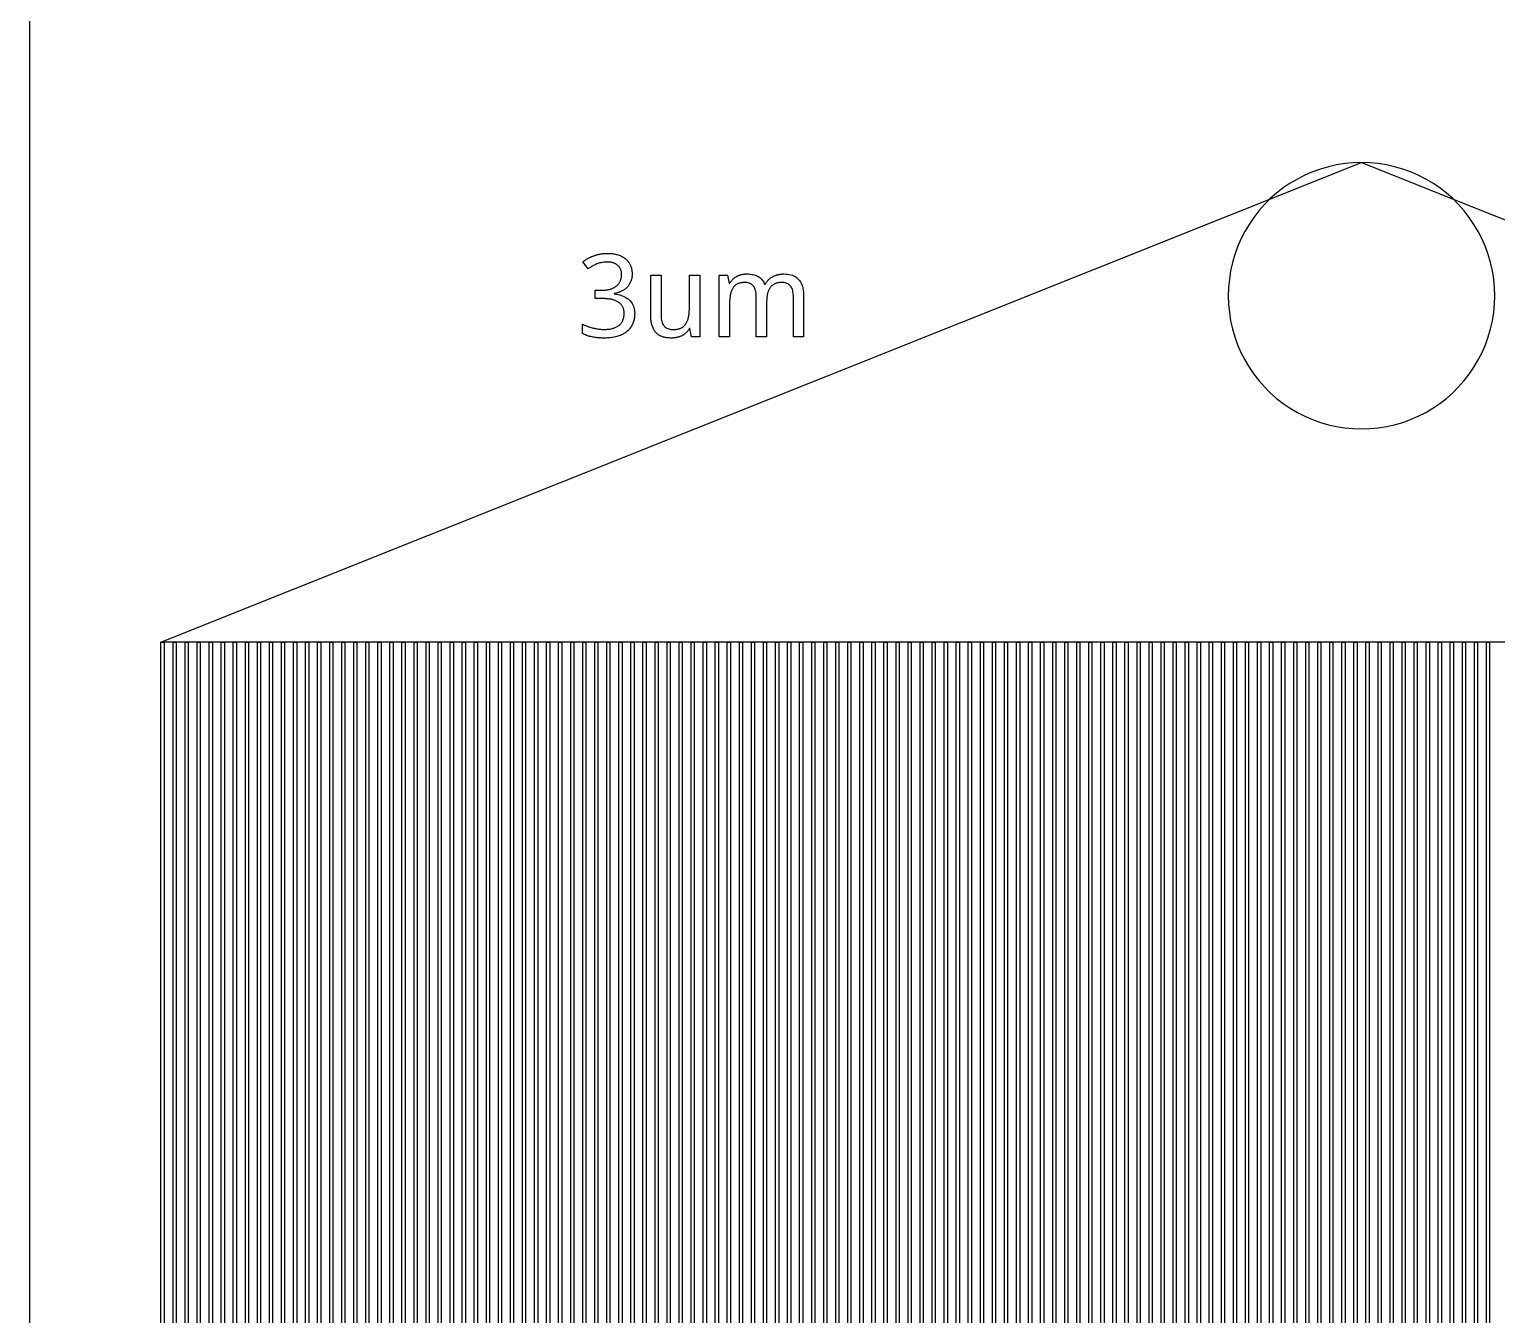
# Model space of a CAD drawing. Extents: x 0 to 762, y 0 to 762.
# Drawn here: x 0 to 139.9, y 258.4 to 381 of the extents above; entities that cross this region are included whole.
import ezdxf

# ---------------------------------------------------------------- set-up
doc = ezdxf.new("R2010")
doc.units = 0
doc.layers.get('0').update_dxf_attribs({"linetype": 'CONTINUOUS'})

msp = doc.modelspace()

# ---------------------------------------------------------------- linework, layer by layer
at = {"color": 7}
msp.add_lwpolyline([(0, 0), (761.986, 0), (761.986, 761.986), (0, 761.986), (0, 0)], close=True, dxfattribs=at)
at = {"color": 0}
for points in [[(126.998, 368.293), (241.446, 322.574), (12.5497, 322.574), (126.998, 368.293)], [(139.697, 355.593), (139.672, 356.39), (139.597, 357.185), (139.472, 357.974), (139.299, 358.751), (139.076, 359.518), (138.806, 360.268), (138.489, 361.001), (138.127, 361.711), (137.72, 362.399), (137.272, 363.058), (136.783, 363.689), (136.255, 364.287), (135.691, 364.851), (135.093, 365.379), (134.462, 365.868), (133.803, 366.317), (133.116, 366.722), (132.405, 367.085), (131.673, 367.401), (130.922, 367.672), (130.156, 367.894), (129.377, 368.068), (128.589, 368.193), (127.795, 368.268), (126.998, 368.293), (126.2, 368.268), (125.406, 368.193), (124.618, 368.068), (123.839, 367.894), (123.073, 367.672), (122.323, 367.401), (121.59, 367.085), (120.879, 366.722), (120.193, 366.317), (119.533, 365.868), (118.903, 365.379), (118.304, 364.851), (117.74, 364.287), (117.212, 363.689), (116.723, 363.058), (116.275, 362.399), (115.869, 361.711), (115.507, 361.001), (115.19, 360.268), (114.919, 359.518), (114.697, 358.751), (114.523, 357.974), (114.398, 357.185), (114.323, 356.39), (114.298, 355.593), (114.323, 354.796), (114.398, 354.001), (114.523, 353.214), (114.697, 352.435), (114.919, 351.669), (115.19, 350.918), (115.507, 350.186), (115.869, 349.475), (116.275, 348.789), (116.723, 348.129), (117.212, 347.499), (117.74, 346.9), (118.304, 346.336), (118.903, 345.808), (119.533, 345.319), (120.193, 344.871), (120.879, 344.465), (121.59, 344.103), (122.323, 343.786), (123.073, 343.515), (123.839, 343.293), (124.618, 343.118), (125.406, 342.994), (126.2, 342.919), (126.998, 342.894), (127.795, 342.919), (128.589, 342.994), (129.377, 343.118), (130.156, 343.293), (130.922, 343.515), (131.673, 343.786), (132.405, 344.103), (133.116, 344.465), (133.803, 344.871), (134.462, 345.319), (135.093, 345.808), (135.691, 346.336), (136.255, 346.9), (136.783, 347.499), (137.272, 348.129), (137.72, 348.789), (138.127, 349.475), (138.489, 350.186), (138.806, 350.918), (139.076, 351.669), (139.299, 352.435), (139.472, 353.214), (139.597, 354.001), (139.672, 354.796), (139.697, 355.593)], [(57.4644, 357.681), (57.4632, 357.603), (57.4594, 357.526), (57.4533, 357.451), (57.4447, 357.378), (57.4335, 357.306), (57.4199, 357.235), (57.4039, 357.165), (57.3854, 357.097), (57.3643, 357.031), (57.3408, 356.965), (57.3151, 356.903), (57.2874, 356.84), (57.2576, 356.781), (57.2257, 356.722), (57.1918, 356.665), (57.156, 356.61), (57.1179, 356.557), (57.0779, 356.506), (57.0358, 356.456), (56.9918, 356.407), (56.9468, 356.361), (56.9, 356.315), (56.8514, 356.272), (56.801, 356.231), (56.7487, 356.192), (56.6946, 356.153), (56.6388, 356.115), (56.581, 356.081), (56.5214, 356.047), (56.46, 356.015), (56.3971, 355.986), (56.3326, 355.958), (56.2668, 355.933), (56.1997, 355.908), (56.131, 355.886), (56.061, 355.865), (55.9897, 355.847), (55.9169, 355.829), (55.8428, 355.814), (55.7671, 355.8), (55.7671, 355.768), (55.9528, 355.74), (56.1292, 355.706), (56.2965, 355.664), (56.4546, 355.614), (56.6036, 355.557), (56.7436, 355.493), (56.8744, 355.421), (56.996, 355.342), (57.1086, 355.256), (57.2119, 355.161), (57.3058, 355.061), (57.3899, 354.956), (57.464, 354.844), (57.5282, 354.728), (57.5826, 354.604), (57.6271, 354.475), (57.6617, 354.34), (57.6864, 354.199), (57.7011, 354.051), (57.7061, 353.899), (57.7043, 353.797), (57.699, 353.696), (57.6901, 353.597), (57.6778, 353.5), (57.6618, 353.404), (57.6424, 353.311), (57.6193, 353.219), (57.5926, 353.129), (57.5625, 353.04), (57.5289, 352.954), (57.4926, 352.869), (57.4528, 352.786), (57.4093, 352.707), (57.3621, 352.629), (57.3114, 352.554), (57.2569, 352.481), (57.1988, 352.41), (57.1369, 352.342), (57.0715, 352.276), (57.0025, 352.213), (56.9297, 352.151), (56.8532, 352.093), (56.7729, 352.037), (56.6889, 351.986), (56.601, 351.936), (56.5094, 351.889), (56.4142, 351.844), (56.315, 351.803), (56.2121, 351.765), (56.1056, 351.729), (55.995, 351.696), (55.8806, 351.667), (55.7622, 351.642), (55.6397, 351.619), (55.5133, 351.6), (55.3831, 351.585), (55.2487, 351.572), (55.1104, 351.564), (54.9681, 351.558), (54.8218, 351.557), (54.7054, 351.558), (54.5903, 351.561), (54.4764, 351.565), (54.3637, 351.572), (54.2525, 351.581), (54.1425, 351.59), (54.0337, 351.601), (53.9264, 351.615), (53.8203, 351.631), (53.7154, 351.649), (53.6129, 351.668), (53.5115, 351.692), (53.4114, 351.717), (53.3124, 351.746), (53.2146, 351.778), (53.1179, 351.813), (53.0225, 351.85), (52.9282, 351.89), (52.8351, 351.935), (52.7432, 351.982), (52.7432, 352.894), (52.8375, 352.846), (52.9332, 352.8), (53.0304, 352.757), (53.129, 352.715), (53.2293, 352.676), (53.3311, 352.639), (53.4343, 352.604), (53.539, 352.571), (53.6453, 352.542), (53.7529, 352.514), (53.8621, 352.487), (53.9703, 352.465), (54.0774, 352.444), (54.1835, 352.428), (54.2888, 352.412), (54.3931, 352.4), (54.4963, 352.392), (54.5986, 352.385), (54.7, 352.381), (54.8004, 352.379), (54.8978, 352.381), (54.9926, 352.383), (55.0847, 352.389), (55.1742, 352.396), (55.261, 352.406), (55.345, 352.418), (55.4264, 352.432), (55.505, 352.447), (55.5811, 352.467), (55.6543, 352.486), (55.725, 352.508), (55.7932, 352.533), (55.8586, 352.56), (55.9217, 352.588), (55.9819, 352.617), (56.0397, 352.649), (56.095, 352.682), (56.1476, 352.717), (56.1976, 352.754), (56.2451, 352.793), (56.2911, 352.833), (56.3346, 352.876), (56.3754, 352.919), (56.4136, 352.967), (56.4493, 353.014), (56.4824, 353.064), (56.5129, 353.115), (56.5408, 353.169), (56.5661, 353.224), (56.5889, 353.282), (56.6104, 353.34), (56.6296, 353.4), (56.6464, 353.461), (56.6611, 353.525), (56.6735, 353.589), (56.6838, 353.654), (56.6915, 353.722), (56.6972, 353.79), (56.7006, 353.86), (56.7017, 353.931), (56.7003, 354.003), (56.696, 354.074), (56.6888, 354.14), (56.6785, 354.206), (56.6654, 354.269), (56.6496, 354.331), (56.6307, 354.39), (56.6089, 354.447), (56.5843, 354.501), (56.5567, 354.554), (56.5275, 354.606), (56.4958, 354.656), (56.4618, 354.703), (56.4253, 354.75), (56.3861, 354.793), (56.3447, 354.835), (56.3007, 354.875), (56.2542, 354.914), (56.2053, 354.95), (56.1539, 354.983), (56.1, 355.018), (56.0439, 355.049), (55.9854, 355.079), (55.9244, 355.107), (55.8611, 355.133), (55.7956, 355.157), (55.7275, 355.179), (55.6572, 355.2), (55.5844, 355.219), (55.5093, 355.236), (55.4331, 355.251), (55.3549, 355.265), (55.2746, 355.278), (55.1922, 355.287), (55.1079, 355.297), (55.0214, 355.304), (54.9329, 355.31), (54.8425, 355.314), (54.75, 355.317), (54.6553, 355.317), (53.941, 355.317), (53.941, 356.128), (54.6553, 356.128), (54.7414, 356.129), (54.8254, 356.132), (54.9076, 356.138), (54.9879, 356.146), (55.0663, 356.156), (55.1426, 356.167), (55.2171, 356.181), (55.2896, 356.197), (55.3601, 356.215), (55.4288, 356.236), (55.4953, 356.258), (55.5596, 356.282), (55.6217, 356.308), (55.6814, 356.336), (55.7389, 356.365), (55.7942, 356.397), (55.8472, 356.431), (55.8981, 356.465), (55.9465, 356.503), (55.9928, 356.542), (56.0378, 356.582), (56.0806, 356.624), (56.1211, 356.668), (56.1594, 356.713), (56.1954, 356.76), (56.2293, 356.807), (56.2608, 356.857), (56.2901, 356.908), (56.3171, 356.96), (56.3418, 357.014), (56.3643, 357.069), (56.3844, 357.126), (56.4021, 357.183), (56.4175, 357.242), (56.4306, 357.301), (56.4411, 357.362), (56.4494, 357.424), (56.4553, 357.487), (56.4589, 357.551), (56.46, 357.615), (56.459, 357.671), (56.4561, 357.725), (56.4514, 357.778), (56.4446, 357.829), (56.4358, 357.881), (56.4253, 357.929), (56.4126, 357.978), (56.3982, 358.025), (56.3817, 358.071), (56.3633, 358.115), (56.3432, 358.158), (56.3214, 358.2), (56.2981, 358.242), (56.2731, 358.281), (56.2465, 358.318), (56.2183, 358.354), (56.1885, 358.389), (56.1571, 358.424), (56.124, 358.456), (56.0894, 358.486), (56.0533, 358.517), (56.0157, 358.546), (55.9768, 358.572), (55.9365, 358.599), (55.8947, 358.624), (55.8515, 358.646), (55.8071, 358.667), (55.7611, 358.688), (55.7137, 358.706), (55.6651, 358.722), (55.6151, 358.737), (55.5642, 358.751), (55.5121, 358.764), (55.4589, 358.774), (55.4046, 358.783), (55.3493, 358.79), (55.2929, 358.796), (55.2354, 358.8), (55.1768, 358.801), (55.1172, 358.803), (55.0036, 358.801), (54.8928, 358.796), (54.7844, 358.786), (54.679, 358.774), (54.5761, 358.757), (54.476, 358.737), (54.3785, 358.714), (54.2836, 358.686), (54.1915, 358.656), (54.1021, 358.621), (54.0154, 358.583), (53.9296, 358.544), (53.8444, 358.504), (53.7601, 358.46), (53.6764, 358.415), (53.5936, 358.367), (53.5114, 358.317), (53.43, 358.264), (53.3494, 358.21), (53.2696, 358.153), (52.7754, 358.825), (52.8167, 358.857), (52.8589, 358.89), (52.9018, 358.922), (52.9456, 358.954), (52.9903, 358.986), (53.0358, 359.017), (53.0822, 359.047), (53.1294, 359.076), (53.1776, 359.107), (53.2267, 359.136), (53.2775, 359.164), (53.3293, 359.193), (53.3819, 359.219), (53.4354, 359.246), (53.4899, 359.271), (53.545, 359.296), (53.6011, 359.321), (53.6581, 359.344), (53.7158, 359.367), (53.7744, 359.389), (53.8339, 359.41), (53.8942, 359.432), (53.9551, 359.451), (54.0168, 359.471), (54.0793, 359.489), (54.1425, 359.506), (54.2065, 359.522), (54.2713, 359.537), (54.3367, 359.553), (54.4029, 359.565), (54.471, 359.578), (54.5397, 359.589), (54.6093, 359.599), (54.6796, 359.607), (54.7507, 359.614), (54.8225, 359.619), (54.8951, 359.624), (54.9683, 359.628), (55.0424, 359.629), (55.1172, 359.631), (55.2318, 359.629), (55.3435, 359.624), (55.4522, 359.617), (55.5581, 359.607), (55.6611, 359.594), (55.7611, 359.578), (55.8583, 359.558), (55.9526, 359.537), (56.0439, 359.513), (56.1324, 359.485), (56.219, 359.456), (56.3028, 359.422), (56.3836, 359.388), (56.4615, 359.35), (56.5365, 359.311), (56.6086, 359.268), (56.6779, 359.224), (56.7443, 359.178), (56.8076, 359.128), (56.8682, 359.076), (56.9258, 359.024), (56.9806, 358.969), (57.0325, 358.912), (57.0814, 358.854), (57.1274, 358.793), (57.1706, 358.731), (57.2107, 358.665), (57.2481, 358.599), (57.2825, 358.531), (57.314, 358.46), (57.3426, 358.388), (57.3682, 358.314), (57.3907, 358.24), (57.4103, 358.164), (57.4268, 358.088), (57.4404, 358.008), (57.4508, 357.929), (57.4583, 357.847), (57.4629, 357.764), (57.4644, 357.681)], [(63.1149, 351.664), (62.9697, 352.454), (62.9161, 352.454), (62.8886, 352.408), (62.8603, 352.364), (62.8307, 352.321), (62.8001, 352.279), (62.7683, 352.237), (62.7356, 352.199), (62.7018, 352.16), (62.6669, 352.122), (62.6308, 352.086), (62.5938, 352.051), (62.5569, 352.018), (62.5193, 351.987), (62.4808, 351.956), (62.4417, 351.926), (62.4018, 351.899), (62.3611, 351.871), (62.3197, 351.844), (62.2775, 351.819), (62.2346, 351.794), (62.191, 351.772), (62.1467, 351.751), (62.1018, 351.731), (62.0564, 351.713), (62.0106, 351.694), (61.964, 351.678), (61.9171, 351.662), (61.8696, 351.647), (61.8214, 351.635), (61.7728, 351.622), (61.7237, 351.611), (61.6742, 351.6), (61.6244, 351.592), (61.5744, 351.583), (61.5243, 351.576), (61.474, 351.571), (61.4233, 351.565), (61.3725, 351.563), (61.3215, 351.56), (61.2703, 351.558), (61.2188, 351.557), (61.1222, 351.558), (61.0281, 351.563), (60.9363, 351.568), (60.8467, 351.576), (60.7596, 351.588), (60.6749, 351.601), (60.5925, 351.618), (60.5124, 351.636), (60.4347, 351.657), (60.3594, 351.681), (60.2865, 351.707), (60.2161, 351.736), (60.1482, 351.768), (60.0828, 351.801), (60.0197, 351.839), (59.9592, 351.879), (59.9011, 351.922), (59.8456, 351.968), (59.7924, 352.017), (59.7418, 352.068), (59.6935, 352.121), (59.6476, 352.179), (59.6042, 352.239), (59.5631, 352.301), (59.5243, 352.367), (59.4878, 352.436), (59.4537, 352.507), (59.4221, 352.582), (59.3928, 352.658), (59.3658, 352.739), (59.3424, 352.822), (59.3212, 352.908), (59.3028, 352.997), (59.2867, 353.09), (59.2731, 353.186), (59.2619, 353.285), (59.2533, 353.386), (59.2472, 353.492), (59.2435, 353.6), (59.2422, 353.711), (59.2422, 357.563), (60.2197, 357.563), (60.2197, 353.765), (60.2226, 353.629), (60.2311, 353.5), (60.2454, 353.378), (60.2654, 353.263), (60.291, 353.154), (60.3222, 353.053), (60.3593, 352.958), (60.4019, 352.871), (60.4504, 352.79), (60.5044, 352.717), (60.5644, 352.651), (60.6308, 352.592), (60.7033, 352.539), (60.7819, 352.494), (60.8671, 352.456), (60.9582, 352.424), (61.0557, 352.4), (61.1593, 352.382), (61.2692, 352.372), (61.3853, 352.368), (61.471, 352.369), (61.5538, 352.374), (61.6337, 352.381), (61.7111, 352.39), (61.7854, 352.403), (61.8571, 352.418), (61.926, 352.436), (61.9921, 352.457), (62.0553, 352.482), (62.1158, 352.508), (62.1736, 352.537), (62.2292, 352.569), (62.2824, 352.603), (62.3332, 352.64), (62.3817, 352.679), (62.4278, 352.722), (62.4715, 352.767), (62.5128, 352.814), (62.5518, 352.864), (62.5885, 352.917), (62.6239, 352.972), (62.6572, 353.031), (62.6883, 353.092), (62.7174, 353.156), (62.7442, 353.221), (62.7689, 353.289), (62.7914, 353.36), (62.8119, 353.433), (62.8301, 353.51), (62.8463, 353.588), (62.8615, 353.668), (62.8753, 353.751), (62.8874, 353.836), (62.8978, 353.925), (62.9067, 354.014), (62.9139, 354.107), (62.9196, 354.201), (62.9236, 354.299), (62.926, 354.399), (62.9268, 354.5), (62.9268, 357.563), (63.9043, 357.563), (63.9043, 351.664), (63.1149, 351.664)], [(72.8365, 351.664), (72.8365, 355.463), (72.8339, 355.599), (72.8257, 355.728), (72.8124, 355.85), (72.7935, 355.965), (72.7693, 356.072), (72.7399, 356.174), (72.7049, 356.268), (72.6646, 356.356), (72.619, 356.436), (72.5679, 356.51), (72.5113, 356.575), (72.4486, 356.635), (72.3803, 356.688), (72.3058, 356.733), (72.2256, 356.771), (72.1393, 356.803), (72.0472, 356.826), (71.9492, 356.844), (71.8453, 356.856), (71.7354, 356.858), (71.6582, 356.857), (71.5833, 356.853), (71.5108, 356.847), (71.4407, 356.838), (71.3729, 356.826), (71.3075, 356.813), (71.2444, 356.796), (71.1838, 356.776), (71.1254, 356.754), (71.0694, 356.729), (71.0156, 356.704), (70.9638, 356.675), (70.9138, 356.644), (70.8657, 356.611), (70.8197, 356.575), (70.7756, 356.537), (70.7333, 356.496), (70.6929, 356.453), (70.6546, 356.407), (70.6182, 356.358), (70.5847, 356.31), (70.5531, 356.257), (70.5233, 356.203), (70.4953, 356.146), (70.4692, 356.086), (70.4449, 356.025), (70.4224, 355.96), (70.4017, 355.893), (70.3828, 355.824), (70.3658, 355.751), (70.3504, 355.679), (70.3368, 355.604), (70.3247, 355.526), (70.3143, 355.446), (70.3053, 355.364), (70.2981, 355.279), (70.2925, 355.193), (70.2885, 355.104), (70.286, 355.013), (70.2853, 354.919), (70.2853, 351.665), (69.3024, 351.665), (69.3024, 355.463), (69.2996, 355.599), (69.2915, 355.728), (69.2782, 355.85), (69.2593, 355.965), (69.2351, 356.074), (69.2056, 356.174), (69.1707, 356.268), (69.1304, 356.356), (69.0849, 356.436), (69.0338, 356.51), (68.9782, 356.575), (68.9164, 356.635), (68.8487, 356.688), (68.775, 356.733), (68.6954, 356.771), (68.6096, 356.803), (68.5179, 356.826), (68.4201, 356.844), (68.3164, 356.856), (68.2067, 356.858), (68.1253, 356.857), (68.0465, 356.853), (67.9706, 356.846), (67.8972, 356.836), (67.8267, 356.824), (67.7587, 356.808), (67.6935, 356.79), (67.6308, 356.769), (67.571, 356.746), (67.5138, 356.719), (67.4589, 356.689), (67.4063, 356.657), (67.3558, 356.624), (67.3075, 356.586), (67.2613, 356.546), (67.2172, 356.503), (67.1754, 356.457), (67.1357, 356.41), (67.0981, 356.358), (67.0625, 356.306), (67.0301, 356.249), (66.9996, 356.19), (66.9708, 356.129), (66.9439, 356.067), (66.9189, 356), (66.8956, 355.932), (66.8742, 355.861), (66.8546, 355.787), (66.8368, 355.713), (66.8208, 355.633), (66.8076, 355.553), (66.7957, 355.471), (66.7853, 355.385), (66.7761, 355.297), (66.7685, 355.207), (66.7622, 355.114), (66.7574, 355.019), (66.7539, 354.922), (66.7518, 354.822), (66.751, 354.721), (66.751, 351.665), (65.7735, 351.665), (65.7735, 357.563), (66.5685, 357.563), (66.7081, 356.767), (66.7618, 356.767), (66.7881, 356.813), (66.8153, 356.857), (66.8435, 356.9), (66.8726, 356.942), (66.9028, 356.982), (66.9339, 357.021), (66.966, 357.058), (66.999, 357.096), (67.0331, 357.131), (67.0679, 357.165), (67.1038, 357.199), (67.1401, 357.231), (67.1772, 357.263), (67.2149, 357.293), (67.2532, 357.322), (67.2922, 357.35), (67.3318, 357.376), (67.3722, 357.401), (67.4131, 357.426), (67.4546, 357.449), (67.4978, 357.471), (67.5414, 357.492), (67.5856, 357.511), (67.63, 357.531), (67.6749, 357.547), (67.7203, 357.564), (67.766, 357.578), (67.8122, 357.592), (67.8588, 357.604), (67.9058, 357.615), (67.9542, 357.626), (68.0028, 357.635), (68.0514, 357.643), (68.1, 357.65), (68.1489, 357.656), (68.1978, 357.661), (68.2468, 357.665), (68.296, 357.668), (68.3453, 357.669), (68.3946, 357.669), (68.5214, 357.667), (68.6436, 357.66), (68.7615, 357.649), (68.875, 357.632), (68.984, 357.61), (69.0888, 357.585), (69.189, 357.554), (69.2849, 357.518), (69.3764, 357.478), (69.4635, 357.433), (69.5471, 357.383), (69.6262, 357.328), (69.701, 357.267), (69.7711, 357.201), (69.8368, 357.129), (69.8978, 357.053), (69.9544, 356.971), (70.0065, 356.883), (70.0542, 356.79), (70.0972, 356.692), (70.1401, 356.692), (70.1686, 356.742), (70.1982, 356.79), (70.2289, 356.838), (70.2606, 356.883), (70.2933, 356.926), (70.3271, 356.969), (70.3621, 357.011), (70.3981, 357.051), (70.435, 357.09), (70.4732, 357.126), (70.5133, 357.162), (70.554, 357.197), (70.5953, 357.231), (70.6374, 357.263), (70.68, 357.293), (70.7233, 357.324), (70.7672, 357.351), (70.8118, 357.378), (70.8571, 357.404), (70.9029, 357.428), (70.9504, 357.451), (70.9983, 357.475), (71.0467, 357.496), (71.0954, 357.517), (71.1446, 357.535), (71.1942, 357.553), (71.2443, 357.569), (71.2947, 357.585), (71.3457, 357.599), (71.3971, 357.61), (71.4488, 357.622), (71.5006, 357.632), (71.5526, 357.64), (71.605, 357.649), (71.6575, 357.654), (71.7103, 357.66), (71.7632, 357.664), (71.8164, 357.667), (71.8699, 357.669), (71.9233, 357.669), (72.1067, 357.664), (72.2807, 357.649), (72.4453, 357.624), (72.6006, 357.588), (72.7465, 357.54), (72.8831, 357.483), (73.0104, 357.417), (73.1282, 357.339), (73.2368, 357.251), (73.336, 357.154), (73.4268, 357.046), (73.5081, 356.925), (73.5799, 356.792), (73.6419, 356.647), (73.6944, 356.489), (73.7375, 356.319), (73.771, 356.138), (73.7949, 355.942), (73.8093, 355.735), (73.814, 355.515), (73.814, 351.665), (72.8365, 351.665), (72.8365, 351.664)], [(12.5497, 322.574), (12.8498, 322.574), (12.8498, 253.996), (12.5497, 253.996), (12.5497, 322.574)], [(13.6985, 322.574), (13.9985, 322.574), (13.9985, 253.996), (13.6985, 253.996), (13.6985, 322.574)], [(14.8472, 322.574), (15.1472, 322.574), (15.1472, 253.996), (14.8472, 253.996), (14.8472, 322.574)], [(15.996, 322.574), (16.296, 322.574), (16.296, 253.996), (15.996, 253.996), (15.996, 322.574)], [(17.1446, 322.574), (17.4447, 322.574), (17.4447, 253.996), (17.1446, 253.996), (17.1446, 322.574)], [(18.2935, 322.574), (18.5935, 322.574), (18.5935, 253.996), (18.2935, 253.996), (18.2935, 322.574)], [(19.4421, 322.574), (19.7421, 322.574), (19.7421, 253.996), (19.4421, 253.996), (19.4421, 322.574)], [(20.5908, 322.574), (20.8908, 322.574), (20.8908, 253.996), (20.5908, 253.996), (20.5908, 322.574)], [(21.7396, 322.574), (22.0396, 322.574), (22.0396, 253.996), (21.7396, 253.996), (21.7396, 322.574)], [(22.8883, 322.574), (23.1883, 322.574), (23.1883, 253.996), (22.8883, 253.996), (22.8883, 322.574)], [(24.0369, 322.574), (24.3371, 322.574), (24.3371, 253.996), (24.0369, 253.996), (24.0369, 322.574)], [(25.1857, 322.574), (25.4857, 322.574), (25.4857, 253.996), (25.1857, 253.996), (25.1857, 322.574)], [(26.3344, 322.574), (26.6344, 322.574), (26.6344, 253.996), (26.3344, 253.996), (26.3344, 322.574)], [(27.4832, 322.574), (27.7832, 322.574), (27.7832, 253.996), (27.4832, 253.996), (27.4832, 322.574)], [(28.6319, 322.574), (28.9319, 322.574), (28.9319, 253.996), (28.6319, 253.996), (28.6319, 322.574)], [(29.7806, 322.574), (30.0806, 322.574), (30.0806, 253.996), (29.7806, 253.996), (29.7806, 322.574)], [(30.9293, 322.574), (31.2294, 322.574), (31.2294, 253.996), (30.9293, 253.996), (30.9293, 322.574)], [(32.0781, 322.574), (32.3781, 322.574), (32.3781, 253.996), (32.0781, 253.996), (32.0781, 322.574)], [(33.2268, 322.574), (33.5268, 322.574), (33.5268, 253.996), (33.2268, 253.996), (33.2268, 322.574)], [(34.3756, 322.574), (34.6756, 322.574), (34.6756, 253.996), (34.3756, 253.996), (34.3756, 322.574)], [(35.5243, 322.574), (35.8243, 322.574), (35.8243, 253.996), (35.5243, 253.996), (35.5243, 322.574)], [(36.6729, 322.574), (36.9729, 322.574), (36.9729, 253.996), (36.6729, 253.996), (36.6729, 322.574)], [(37.8217, 322.574), (38.1217, 322.574), (38.1217, 253.996), (37.8217, 253.996), (37.8217, 322.574)], [(38.9704, 322.574), (39.2704, 322.574), (39.2704, 253.996), (38.9704, 253.996), (38.9704, 322.574)], [(40.1192, 322.574), (40.4192, 322.574), (40.4192, 253.996), (40.1192, 253.996), (40.1192, 322.574)], [(41.2679, 322.574), (41.5679, 322.574), (41.5679, 253.996), (41.2679, 253.996), (41.2679, 322.574)], [(42.4165, 322.574), (42.7165, 322.574), (42.7165, 253.996), (42.4165, 253.996), (42.4165, 322.574)], [(43.5653, 322.574), (43.8653, 322.574), (43.8653, 253.996), (43.5653, 253.996), (43.5653, 322.574)], [(44.714, 322.574), (45.014, 322.574), (45.014, 253.996), (44.714, 253.996), (44.714, 322.574)], [(45.8628, 322.574), (46.1628, 322.574), (46.1628, 253.996), (45.8628, 253.996), (45.8628, 322.574)], [(47.0114, 322.574), (47.3115, 322.574), (47.3115, 253.996), (47.0114, 253.996), (47.0114, 322.574)], [(48.1601, 322.574), (48.4601, 322.574), (48.4601, 253.996), (48.1601, 253.996), (48.1601, 322.574)], [(49.3089, 322.574), (49.6089, 322.574), (49.6089, 253.996), (49.3089, 253.996), (49.3089, 322.574)], [(50.4576, 322.574), (50.7576, 322.574), (50.7576, 253.996), (50.4576, 253.996), (50.4576, 322.574)], [(51.6064, 322.574), (51.9064, 322.574), (51.9064, 253.996), (51.6064, 253.996), (51.6064, 322.574)], [(52.755, 322.574), (53.055, 322.574), (53.055, 253.996), (52.755, 253.996), (52.755, 322.574)], [(53.9038, 322.574), (54.2039, 322.574), (54.2039, 253.996), (53.9038, 253.996), (53.9038, 322.574)], [(55.0525, 322.574), (55.3525, 322.574), (55.3525, 253.996), (55.0525, 253.996), (55.0525, 322.574)], [(56.2013, 322.574), (56.5013, 322.574), (56.5013, 253.996), (56.2013, 253.996), (56.2013, 322.574)], [(57.35, 322.574), (57.65, 322.574), (57.65, 253.996), (57.35, 253.996), (57.35, 322.574)], [(58.4988, 322.574), (58.7987, 322.574), (58.7987, 253.996), (58.4988, 253.996), (58.4988, 322.574)], [(59.6474, 322.574), (59.9474, 322.574), (59.9474, 253.996), (59.6474, 253.996), (59.6474, 322.574)], [(60.7961, 322.574), (61.0961, 322.574), (61.0961, 253.996), (60.7961, 253.996), (60.7961, 322.574)], [(61.9449, 322.574), (62.2449, 322.574), (62.2449, 253.996), (61.9449, 253.996), (61.9449, 322.574)], [(63.0936, 322.574), (63.3936, 322.574), (63.3936, 253.996), (63.0936, 253.996), (63.0936, 322.574)], [(64.2424, 322.574), (64.5424, 322.574), (64.5424, 253.996), (64.2424, 253.996), (64.2424, 322.574)], [(65.391, 322.574), (65.691, 322.574), (65.691, 253.996), (65.391, 253.996), (65.391, 322.574)], [(66.5397, 322.574), (66.8397, 322.574), (66.8397, 253.996), (66.5397, 253.996), (66.5397, 322.574)], [(67.6885, 322.574), (67.9885, 322.574), (67.9885, 253.996), (67.6885, 253.996), (67.6885, 322.574)], [(68.8372, 322.574), (69.1372, 322.574), (69.1372, 253.996), (68.8372, 253.996), (68.8372, 322.574)], [(69.9858, 322.574), (70.286, 322.574), (70.286, 253.996), (69.9858, 253.996), (69.9858, 322.574)], [(71.1347, 322.574), (71.4347, 322.574), (71.4347, 253.996), (71.1347, 253.996), (71.1347, 322.574)], [(72.2833, 322.574), (72.5833, 322.574), (72.5833, 253.996), (72.2833, 253.996), (72.2833, 322.574)], [(73.4321, 322.574), (73.7321, 322.574), (73.7321, 253.996), (73.4321, 253.996), (73.4321, 322.574)], [(74.5808, 322.574), (74.8808, 322.574), (74.8808, 253.996), (74.5808, 253.996), (74.5808, 322.574)], [(75.7296, 322.574), (76.0296, 322.574), (76.0296, 253.996), (75.7296, 253.996), (75.7296, 322.574)], [(76.8782, 322.574), (77.1783, 322.574), (77.1783, 253.996), (76.8782, 253.996), (76.8782, 322.574)], [(78.0269, 322.574), (78.3269, 322.574), (78.3269, 253.996), (78.0269, 253.996), (78.0269, 322.574)], [(79.1757, 322.574), (79.4757, 322.574), (79.4757, 253.996), (79.1757, 253.996), (79.1757, 322.574)], [(80.3244, 322.574), (80.6244, 322.574), (80.6244, 253.996), (80.3244, 253.996), (80.3244, 322.574)], [(81.4732, 322.574), (81.7732, 322.574), (81.7732, 253.996), (81.4732, 253.996), (81.4732, 322.574)], [(82.6218, 322.574), (82.9219, 322.574), (82.9219, 253.996), (82.6218, 253.996), (82.6218, 322.574)], [(83.7706, 322.574), (84.0706, 322.574), (84.0706, 253.996), (83.7706, 253.996), (83.7706, 322.574)], [(84.9193, 322.574), (85.2193, 322.574), (85.2193, 253.996), (84.9193, 253.996), (84.9193, 322.574)], [(86.0681, 322.574), (86.3681, 322.574), (86.3681, 253.996), (86.0681, 253.996), (86.0681, 322.574)], [(87.2168, 322.574), (87.5168, 322.574), (87.5168, 253.996), (87.2168, 253.996), (87.2168, 322.574)], [(88.3654, 322.574), (88.6654, 322.574), (88.6654, 253.996), (88.3654, 253.996), (88.3654, 322.574)], [(89.5142, 322.574), (89.8143, 322.574), (89.8143, 253.996), (89.5142, 253.996), (89.5142, 322.574)], [(90.6629, 322.574), (90.9629, 322.574), (90.9629, 253.996), (90.6629, 253.996), (90.6629, 322.574)], [(91.8117, 322.574), (92.1117, 322.574), (92.1117, 253.996), (91.8117, 253.996), (91.8117, 322.574)], [(92.9603, 322.574), (93.2604, 322.574), (93.2604, 253.996), (92.9603, 253.996), (92.9603, 322.574)], [(94.1092, 322.574), (94.4092, 322.574), (94.4092, 253.996), (94.1092, 253.996), (94.1092, 322.574)], [(95.2578, 322.574), (95.5578, 322.574), (95.5578, 253.996), (95.2578, 253.996), (95.2578, 322.574)], [(96.4065, 322.574), (96.7065, 322.574), (96.7065, 253.996), (96.4065, 253.996), (96.4065, 322.574)], [(97.5553, 322.574), (97.8553, 322.574), (97.8553, 253.996), (97.5553, 253.996), (97.5553, 322.574)], [(98.704, 322.574), (99.004, 322.574), (99.004, 253.996), (98.704, 253.996), (98.704, 322.574)], [(99.8526, 322.574), (100.153, 322.574), (100.153, 253.996), (99.8526, 253.996), (99.8526, 322.574)], [(101.001, 322.574), (101.301, 322.574), (101.301, 253.996), (101.001, 253.996), (101.001, 322.574)], [(102.15, 322.574), (102.45, 322.574), (102.45, 253.996), (102.15, 253.996), (102.15, 322.574)], [(103.299, 322.574), (103.599, 322.574), (103.599, 253.996), (103.299, 253.996), (103.299, 322.574)], [(104.448, 322.574), (104.748, 322.574), (104.748, 253.996), (104.448, 253.996), (104.448, 322.574)], [(105.596, 322.574), (105.896, 322.574), (105.896, 253.996), (105.596, 253.996), (105.596, 322.574)], [(106.745, 322.574), (107.045, 322.574), (107.045, 253.996), (106.745, 253.996), (106.745, 322.574)], [(107.894, 322.574), (108.194, 322.574), (108.194, 253.996), (107.894, 253.996), (107.894, 322.574)], [(109.043, 322.574), (109.343, 322.574), (109.343, 253.996), (109.043, 253.996), (109.043, 322.574)], [(110.191, 322.574), (110.491, 322.574), (110.491, 253.996), (110.191, 253.996), (110.191, 322.574)], [(111.34, 322.574), (111.64, 322.574), (111.64, 253.996), (111.34, 253.996), (111.34, 322.574)], [(112.489, 322.574), (112.789, 322.574), (112.789, 253.996), (112.489, 253.996), (112.489, 322.574)], [(113.637, 322.574), (113.937, 322.574), (113.937, 253.996), (113.637, 253.996), (113.637, 322.574)], [(114.786, 322.574), (115.086, 322.574), (115.086, 253.996), (114.786, 253.996), (114.786, 322.574)], [(115.935, 322.574), (116.235, 322.574), (116.235, 253.996), (115.935, 253.996), (115.935, 322.574)], [(117.084, 322.574), (117.384, 322.574), (117.384, 253.996), (117.084, 253.996), (117.084, 322.574)], [(118.232, 322.574), (118.532, 322.574), (118.532, 253.996), (118.232, 253.996), (118.232, 322.574)], [(119.381, 322.574), (119.681, 322.574), (119.681, 253.996), (119.381, 253.996), (119.381, 322.574)], [(120.53, 322.574), (120.83, 322.574), (120.83, 253.996), (120.53, 253.996), (120.53, 322.574)], [(121.678, 322.574), (121.978, 322.574), (121.978, 253.996), (121.678, 253.996), (121.678, 322.574)], [(122.827, 322.574), (123.127, 322.574), (123.127, 253.996), (122.827, 253.996), (122.827, 322.574)], [(123.976, 322.574), (124.276, 322.574), (124.276, 253.996), (123.976, 253.996), (123.976, 322.574)], [(125.125, 322.574), (125.425, 322.574), (125.425, 253.996), (125.125, 253.996), (125.125, 322.574)], [(126.273, 322.574), (126.573, 322.574), (126.573, 253.996), (126.273, 253.996), (126.273, 322.574)], [(127.422, 322.574), (127.722, 322.574), (127.722, 253.996), (127.422, 253.996), (127.422, 322.574)], [(128.571, 322.574), (128.871, 322.574), (128.871, 253.996), (128.571, 253.996), (128.571, 322.574)], [(129.719, 322.574), (130.02, 322.574), (130.02, 253.996), (129.719, 253.996), (129.719, 322.574)], [(130.868, 322.574), (131.168, 322.574), (131.168, 253.996), (130.868, 253.996), (130.868, 322.574)], [(132.017, 322.574), (132.317, 322.574), (132.317, 253.996), (132.017, 253.996), (132.017, 322.574)], [(133.166, 322.574), (133.466, 322.574), (133.466, 253.996), (133.166, 253.996), (133.166, 322.574)], [(134.314, 322.574), (134.614, 322.574), (134.614, 253.996), (134.314, 253.996), (134.314, 322.574)], [(135.463, 322.574), (135.763, 322.574), (135.763, 253.996), (135.463, 253.996), (135.463, 322.574)], [(136.612, 322.574), (136.912, 322.574), (136.912, 253.996), (136.612, 253.996), (136.612, 322.574)], [(137.761, 322.574), (138.061, 322.574), (138.061, 253.996), (137.761, 253.996), (137.761, 322.574)], [(138.91, 322.574), (139.21, 322.574), (139.21, 253.996), (138.91, 253.996), (138.91, 322.574)]]:
    msp.add_lwpolyline(points, close=True, dxfattribs=at)
at = {"color": 0, "const_width": 0.0104}
msp.add_lwpolyline([(139.697, 355.593), (139.672, 356.39), (139.597, 357.185), (139.472, 357.974), (139.299, 358.751), (139.076, 359.518), (138.806, 360.268), (138.489, 361.001), (138.127, 361.711), (137.72, 362.399), (137.272, 363.058), (136.783, 363.689), (136.255, 364.287), (135.691, 364.851), (135.093, 365.379), (134.462, 365.868), (133.803, 366.317), (133.116, 366.722), (132.405, 367.085), (131.673, 367.401), (130.922, 367.672), (130.156, 367.894), (129.377, 368.068), (128.589, 368.193), (127.795, 368.268), (126.998, 368.293), (126.2, 368.268), (125.406, 368.193), (124.618, 368.068), (123.839, 367.894), (123.073, 367.672), (122.323, 367.401), (121.59, 367.085), (120.879, 366.722), (120.193, 366.317), (119.533, 365.868), (118.903, 365.379), (118.304, 364.851), (117.74, 364.287), (117.212, 363.689), (116.723, 363.058), (116.275, 362.399), (115.869, 361.711), (115.507, 361.001), (115.19, 360.268), (114.919, 359.518), (114.697, 358.751), (114.523, 357.974), (114.398, 357.185), (114.323, 356.39), (114.298, 355.593), (114.323, 354.796), (114.398, 354.001), (114.523, 353.214), (114.697, 352.435), (114.919, 351.669), (115.19, 350.918), (115.507, 350.186), (115.869, 349.475), (116.275, 348.789), (116.723, 348.129), (117.212, 347.499), (117.74, 346.9), (118.304, 346.336), (118.903, 345.808), (119.533, 345.319), (120.193, 344.871), (120.879, 344.465), (121.59, 344.103), (122.323, 343.786), (123.073, 343.515), (123.839, 343.293), (124.618, 343.118), (125.406, 342.994), (126.2, 342.919), (126.998, 342.894), (127.795, 342.919), (128.589, 342.994), (129.377, 343.118), (130.156, 343.293), (130.922, 343.515), (131.673, 343.786), (132.405, 344.103), (133.116, 344.465), (133.803, 344.871), (134.462, 345.319), (135.093, 345.808), (135.691, 346.336), (136.255, 346.9), (136.783, 347.499), (137.272, 348.129), (137.72, 348.789), (138.127, 349.475), (138.489, 350.186), (138.806, 350.918), (139.076, 351.669), (139.299, 352.435), (139.472, 353.214), (139.597, 354.001), (139.672, 354.796), (139.697, 355.593)], close=True, dxfattribs=at)

doc.saveas('drawing.dxf')
